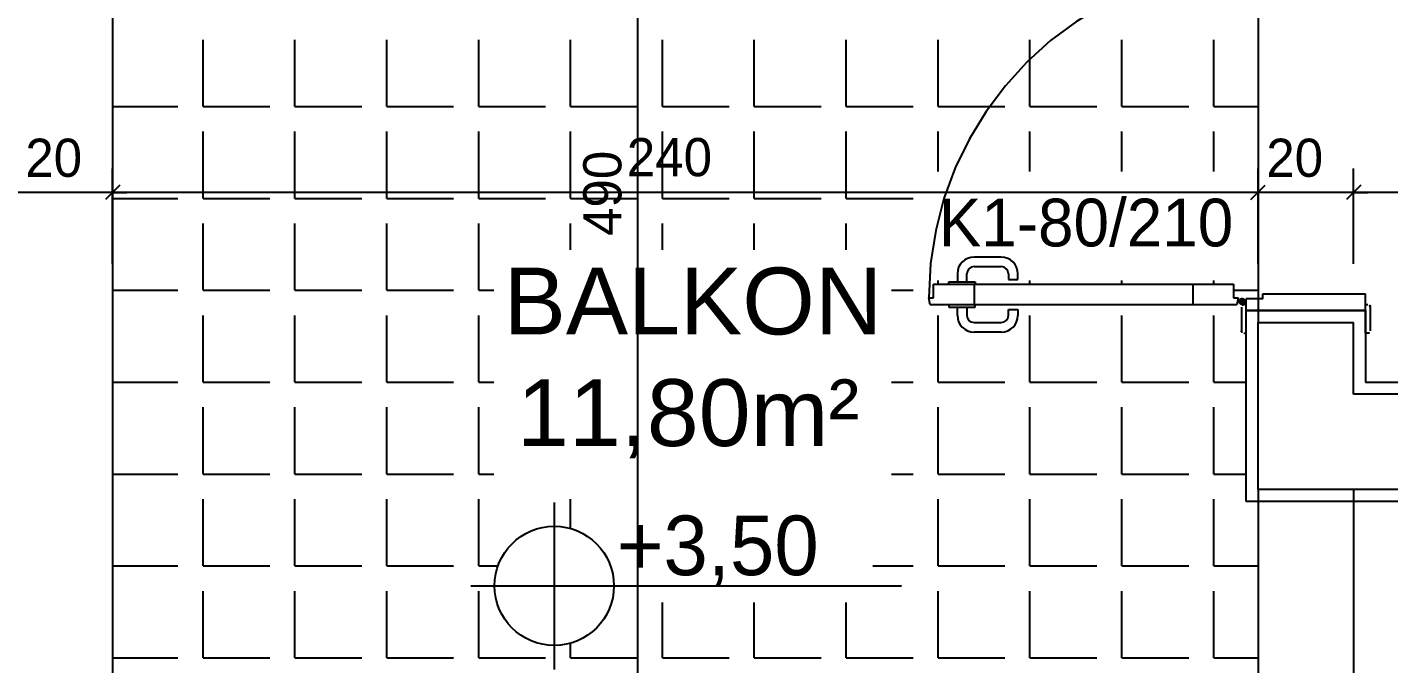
# Model space of a CAD drawing. Extents: x 182769.15 to 182771.38, y 101811.72 to 101812.21.
# Drawn here: x 182769.6628 to 182769.7199, y 101811.8465 to 101811.8732 of the extents above; entities that cross this region are included whole.
import ezdxf

# ---------------------------------------------------------------- set-up
doc = ezdxf.new("R2010")
doc.units = 0
doc.header["$MEASUREMENT"] = 0
doc.linetypes.add('DUZ', pattern=[500, 500])
doc.linetypes.add('HIDDEN', pattern=[0.375, 0.25, -0.125])
doc.layers.get('0').update_dxf_attribs({"color": 1, "linetype": 'DUZ'})
for name, color, linetype in [('BALKON', 4, 'Continuous'), ('DUVAR', 7, 'Continuous'), ('iç yatay', 3, 'Continuous'), ('KAPI', 3, 'Continuous'), ('kot', 4, 'Continuous'), ('kot yazıları', 6, 'Continuous'), ('POZ', 3, 'Continuous'), ('SIVA', 1, 'Continuous'), ('TARAMA', 15, 'Continuous'), ('YAZıMAHAL', 4, 'Continuous')]:
    doc.layers.add(name, color=color, linetype=linetype)
doc.styles.add('ARIAL', font='arial.ttf', dxfattribs={"height": 10})
doc.styles.add('İÇ ÖLÇÜ', font='stylu.ttf', dxfattribs={"height": 8})
doc.styles.add('M2', font='', dxfattribs={"height": 10})
doc.styles.get('M2').set_extended_font_data('Turkish Arial')

msp = doc.modelspace()

# ---------------------------------------------------------------- linework, layer by layer
at = {"color": 0, "linetype": 'ByBlock'}
for p, q in [((182769.6666945448, 101811.8665778154), (182769.6660945448, 101811.8659778154)), ((182769.6666945448, 101811.8665778154), (182769.6660945448, 101811.8659778154)), ((182769.7140945448, 101811.8659778154), (182769.7146945448, 101811.8665778154)), ((182769.7140945448, 101811.8659778154), (182769.7146945448, 101811.8665778154)), ((182769.7186945448, 101811.8665778154), (182769.7180945448, 101811.8659778154)), ((182769.7186945448, 101811.8665778154), (182769.7180945448, 101811.8659778154))]:
    msp.add_line(p, q, dxfattribs=at)
at = {"layer": 'BALKON'}
for p, q in [((182769.6663945448, 101811.9158237126), (182769.6663945448, 101811.8218237126)), ((182769.7143945448, 101811.8538237126), (182769.7143945448, 101811.8218237126)), ((182769.7183945448, 101811.8538237126), (182769.7183945448, 101811.8178237126))]:
    msp.add_line(p, q, dxfattribs=at)
at = {"layer": 'DUVAR', "ltscale": 50}
for p, q in [((182769.7143945448, 101811.8538237126), (182769.7143945448, 101811.8608237126)), ((182769.7183945448, 101811.8578237126), (182769.7183945448, 101811.8608237126)), ((182769.7313945448, 101811.8578237126), (182769.7183945448, 101811.8578237126)), ((182769.7273945448, 101811.8538237126), (182769.7143945448, 101811.8538237126))]:
    msp.add_line(p, q, dxfattribs=at)
at = {"layer": 'DUVAR'}
msp.add_line((182769.7143945448, 101811.8608237126), (182769.7183945448, 101811.8608237126), dxfattribs=at)
at = {"layer": 'iç yatay'}
for p, q in [((182769.6883945448, 101811.9162237126), (182769.6883945448, 101811.8174237126)), ((182769.6663945448, 101811.8632778154), (182769.6663945448, 101811.8672778154)), ((182769.6663945448, 101811.8632778154), (182769.6663945448, 101811.8672778154)), ((182769.7143945448, 101811.8632778154), (182769.7143945448, 101811.8672778154)), ((182769.7143945448, 101811.8632778154), (182769.7143945448, 101811.8672778154)), ((182769.7183945448, 101811.8632778154), (182769.7183945448, 101811.8672778154)), ((182769.7183945448, 101811.8632778154), (182769.7183945448, 101811.8672778154)), ((182769.6663945448, 101811.8662778154), (182769.6623945448, 101811.8662778154)), ((182769.7147945448, 101811.8662778154), (182769.6659945448, 101811.8662778154)), ((182769.6663945448, 101811.8662778154), (182769.6669945448, 101811.8662778154)), ((182769.7143945448, 101811.8662778154), (182769.7137945448, 101811.8662778154)), ((182769.7183945448, 101811.8662778154), (182769.7143945448, 101811.8662778154)), ((182769.7318334988, 101811.8662778154), (182769.7179945448, 101811.8662778154)), ((182769.7183945448, 101811.8662778154), (182769.7189945448, 101811.8662778154))]:
    msp.add_line(p, q, dxfattribs=at)
at = {"layer": 'KAPI', "color": 234}
for p, q in [((182769.7036345873, 101811.8635659826), (182769.7024945873, 101811.8635659826)), ((182769.7017945873, 101811.8628659826), (182769.7017945873, 101811.8625259826)), ((182769.7021945873, 101811.8625259826), (182769.7021945873, 101811.8628659826)), ((182769.7024945873, 101811.8631659826), (182769.7036345873, 101811.8631659826)), ((182769.7039345873, 101811.8628659826), (182769.7039345873, 101811.8626259826)), ((182769.7043345873, 101811.8626259826), (182769.7043345873, 101811.8628659826)), ((182769.7014445873, 101811.8624259826), (182769.7014445873, 101811.8625259826)), ((182769.7014445873, 101811.8625259826), (182769.7025445873, 101811.8625259826)), ((182769.7025445873, 101811.8625259826), (182769.7025445873, 101811.8624259826)), ((182769.7039345873, 101811.8626259826), (182769.7043345873, 101811.8626259826)), ((182769.7138945448, 101811.8617059826), (182769.7135745448, 101811.8617059826)), ((182769.7137345448, 101811.8618659826), (182769.7137345448, 101811.8615459826)), ((182769.7014445873, 101811.8615659826), (182769.7014445873, 101811.8614659826)), ((182769.7014445873, 101811.8614659826), (182769.7025445873, 101811.8614659826)), ((182769.7017945873, 101811.8611259826), (182769.7017945873, 101811.8614659826)), ((182769.7021945873, 101811.8614659826), (182769.7021945873, 101811.8611259826)), ((182769.7025445873, 101811.8614659826), (182769.7025445873, 101811.8615659826)), ((182769.7039345873, 101811.8611259826), (182769.7039345873, 101811.8613659826)), ((182769.7039345873, 101811.8613659826), (182769.7043345873, 101811.8613659826)), ((182769.7043345873, 101811.8613659826), (182769.7043345873, 101811.8611259826)), ((182769.7024945873, 101811.8608259826), (182769.7036345873, 101811.8608259826)), ((182769.7036345873, 101811.8604259826), (182769.7024945873, 101811.8604259826))]:
    msp.add_line(p, q, dxfattribs=at)
at = {"layer": 'KAPI', "color": 1}
for p, q in [((182769.7007945873, 101811.8618659826), (182769.7007945873, 101811.8624259826)), ((182769.7007945873, 101811.8624259826), (182769.7133645448, 101811.8624259826)), ((182769.7024945873, 101811.8624259826), (182769.7024945873, 101811.8615659826)), ((182769.7116645448, 101811.8624259826), (182769.7116645448, 101811.8615659826)), ((182769.7133645448, 101811.8624259826), (182769.7133645448, 101811.8618659826)), ((182769.7006545873, 101811.8615659826), (182769.7005945873, 101811.8618659826)), ((182769.7005945873, 101811.8618659826), (182769.7007945873, 101811.8618659826)), ((182769.7133645448, 101811.8618659826), (182769.7135645448, 101811.8618659826)), ((182769.7135645448, 101811.8618659826), (182769.7135045448, 101811.8615659826)), ((182769.7135045448, 101811.8615659826), (182769.7006545873, 101811.8615659826))]:
    msp.add_line(p, q, dxfattribs=at)
at = {"layer": 'KAPI'}
for p, q in [((182769.7145945448, 101811.8618237126), (182769.7138945448, 101811.8618237126)), ((182769.7138945448, 101811.8613237126), (182769.7138945448, 101811.8618237126)), ((182769.7145945448, 101811.8618237126), (182769.7145945448, 101811.8620237126)), ((182769.7145945448, 101811.8620237126), (182769.7188945448, 101811.8620237126)), ((182769.7188945448, 101811.8613237126), (182769.7188945448, 101811.8620237126)), ((182769.7136945448, 101811.8614737126), (182769.7136945448, 101811.8604737126)), ((182769.7138945448, 101811.8615737126), (182769.7137945448, 101811.8615737126)), ((182769.7138945448, 101811.8603737126), (182769.7138945448, 101811.8615737126)), ((182769.7188945448, 101811.8613237126), (182769.7138945448, 101811.8613237126)), ((182769.7188945448, 101811.8603737126), (182769.7188945448, 101811.8615737126)), ((182769.7188945448, 101811.8615737126), (182769.7189945448, 101811.8615737126)), ((182769.7190945448, 101811.8614737126), (182769.7190945448, 101811.8604737126)), ((182769.7137945448, 101811.8603737126), (182769.7138945448, 101811.8603737126)), ((182769.7189945448, 101811.8603737126), (182769.7188945448, 101811.8603737126))]:
    msp.add_line(p, q, dxfattribs=at)
at = {"layer": 'KAPI', "color": 234}
for radius in [0.00012, 8e-05]:
    msp.add_circle((182769.7137345448, 101811.8617059826), radius, dxfattribs=at)
at = {"layer": 'KAPI', "color": 1, "linetype": 'HIDDEN', "ltscale": 10}
msp.add_arc((182769.7145945599, 101811.8618236761), 0.01400003656170211, 90.00005836343432, 179.826856267832, dxfattribs=at)
at = {"layer": 'KAPI', "color": 234}
for centre, radius, start, end in [((182769.7024945873, 101811.8628659826), 0.0007, 90, 180), ((182769.7036345873, 101811.8628659826), 0.0007, 0, 90), ((182769.7024945873, 101811.8628659826), 0.0003, 90, 180), ((182769.7036345873, 101811.8628659826), 0.0003, 0, 90), ((182769.7024945873, 101811.8611259826), 0.0007, 180, 270), ((182769.7024945873, 101811.8611259826), 0.0003, 180, 270), ((182769.7036345873, 101811.8611259826), 0.0003, 270, 0), ((182769.7036345873, 101811.8611259826), 0.0007, 270, 0)]:
    msp.add_arc(centre, radius, start, end, dxfattribs=at)
at = {"layer": 'KAPI'}
for centre, start, end in [((182769.7137945448, 101811.8614737126), 90, 180), ((182769.7189945448, 101811.8614737126), 0, 90), ((182769.7137945448, 101811.8604737126), 180, 270), ((182769.7189945448, 101811.8604737126), 270, 0)]:
    msp.add_arc(centre, 0.0001, start, end, dxfattribs=at)
at = {"layer": 'kot'}
for p, q in [((182769.6849053463, 101811.8532900763), (182769.6849053463, 101811.8462900763)), ((182769.6814053463, 101811.8497900763), (182769.6994562252, 101811.8497900763))]:
    msp.add_line(p, q, dxfattribs=at)
msp.add_circle((182769.6849053463, 101811.8497900763), 0.0025, dxfattribs=at)
at = {"layer": 'SIVA'}
for p, q in [((182769.7138945448, 101811.8533237126), (182769.7138945448, 101811.8613237126)), ((182769.7138945448, 101811.8613237126), (182769.7188945448, 101811.8613237126)), ((182769.7188945448, 101811.8613237126), (182769.7188945448, 101811.8583237126)), ((182769.7188945448, 101811.8583237126), (182769.7318945448, 101811.8583237126)), ((182769.7268945448, 101811.8533237126), (182769.7138945448, 101811.8533237126))]:
    msp.add_line(p, q, dxfattribs=at)
at = {"layer": 'TARAMA'}
for p, q in [((182769.7143945448, 101811.8768237126), (182769.7143945448, 101811.8608237126)), ((182769.6701875614, 101811.8698739445), (182769.6701875614, 101811.8726739445)), ((182769.6740375614, 101811.8698739445), (182769.6740375614, 101811.8726739445)), ((182769.6778875614, 101811.8698739445), (182769.6778875614, 101811.8726739445)), ((182769.6817375614, 101811.8698739445), (182769.6817375614, 101811.8726739445)), ((182769.6855875614, 101811.8698739445), (182769.6855875614, 101811.8726739445)), ((182769.6894375614, 101811.8698739445), (182769.6894375614, 101811.8726739445)), ((182769.6932875614, 101811.8698739445), (182769.6932875614, 101811.8726739445)), ((182769.6971375614, 101811.8698739445), (182769.6971375614, 101811.8726739445)), ((182769.7009875614, 101811.8698739445), (182769.7009875614, 101811.8726739445)), ((182769.7048375614, 101811.8718636962), (182769.7048375614, 101811.8726739445)), ((182769.7086875614, 101811.8698739445), (182769.7086875614, 101811.8726739445)), ((182769.7125375614, 101811.8698739445), (182769.7125375614, 101811.8726739445)), ((182769.7048375614, 101811.8698739445), (182769.7048375614, 101811.8718636962)), ((182769.6663945448, 101811.8698739445), (182769.6691375614, 101811.8698739445)), ((182769.6701875614, 101811.8698739445), (182769.6729875614, 101811.8698739445)), ((182769.6740375614, 101811.8698739445), (182769.6768375614, 101811.8698739445)), ((182769.6778875614, 101811.8698739445), (182769.6806875614, 101811.8698739445)), ((182769.6817375614, 101811.8698739445), (182769.6845375614, 101811.8698739445)), ((182769.6855875614, 101811.8698739445), (182769.6883875614, 101811.8698739445)), ((182769.6894375614, 101811.8698739445), (182769.6922375614, 101811.8698739445)), ((182769.6932875614, 101811.8698739445), (182769.6960875614, 101811.8698739445)), ((182769.6971375614, 101811.8698739445), (182769.6999375614, 101811.8698739445)), ((182769.7009875614, 101811.8698739445), (182769.7031405562, 101811.8698739445)), ((182769.7031405562, 101811.8698739445), (182769.7037875614, 101811.8698739445)), ((182769.7048375614, 101811.8698739445), (182769.7076375614, 101811.8698739445)), ((182769.7086875614, 101811.8698739445), (182769.7114875614, 101811.8698739445)), ((182769.7125375614, 101811.8698739445), (182769.7143945448, 101811.8698739445)), ((182769.6701875614, 101811.8660239445), (182769.6701875614, 101811.8688239445)), ((182769.6740375614, 101811.8660239445), (182769.6740375614, 101811.8688239445)), ((182769.6778875614, 101811.8660239445), (182769.6778875614, 101811.8688239445)), ((182769.6817375614, 101811.8660239445), (182769.6817375614, 101811.8688239445)), ((182769.6855875614, 101811.8660239445), (182769.6855875614, 101811.8688239445)), ((182769.6894375614, 101811.8660239445), (182769.6894375614, 101811.8688239445)), ((182769.6932875614, 101811.8660239445), (182769.6932875614, 101811.8688239445)), ((182769.6971375614, 101811.8660239445), (182769.6971375614, 101811.8688239445)), ((182769.7009875614, 101811.8671575132), (182769.7009875614, 101811.8688239445)), ((182769.7048375614, 101811.8671575132), (182769.7048375614, 101811.8688239445)), ((182769.7086875614, 101811.8671575132), (182769.7086875614, 101811.8688239445)), ((182769.7125375614, 101811.8671575132), (182769.7125375614, 101811.8688239445)), ((182769.6663945448, 101811.8660239445), (182769.6691375614, 101811.8660239445)), ((182769.6701875614, 101811.8660239445), (182769.6729875614, 101811.8660239445)), ((182769.6740375614, 101811.8660239445), (182769.6768375614, 101811.8660239445)), ((182769.6778875614, 101811.8660239445), (182769.6806875614, 101811.8660239445)), ((182769.6817375614, 101811.8660239445), (182769.6845375614, 101811.8660239445)), ((182769.6855875614, 101811.8660239445), (182769.6883875614, 101811.8660239445)), ((182769.6894375614, 101811.8660239445), (182769.6922375614, 101811.8660239445)), ((182769.6932875614, 101811.8660239445), (182769.6960875614, 101811.8660239445)), ((182769.6971375614, 101811.8660239445), (182769.6999375614, 101811.8660239445)), ((182769.6701875614, 101811.8621739445), (182769.6701875614, 101811.8649739445)), ((182769.6740375614, 101811.8621739445), (182769.6740375614, 101811.8649739445)), ((182769.6778875614, 101811.8621739445), (182769.6778875614, 101811.8649739445)), ((182769.6817375614, 101811.8621739445), (182769.6817375614, 101811.8649739445)), ((182769.6855875614, 101811.8638759321), (182769.6855875614, 101811.8649739445)), ((182769.6894375614, 101811.8638759321), (182769.6894375614, 101811.8649739445)), ((182769.6932875614, 101811.8638759321), (182769.6932875614, 101811.8649739445)), ((182769.6971375614, 101811.8638759321), (182769.6971375614, 101811.8649739445)), ((182769.7009875614, 101811.8624259826), (182769.7009875614, 101811.8625860846)), ((182769.7048375614, 101811.8624259826), (182769.7048375614, 101811.8625860846)), ((182769.7086875614, 101811.8624259826), (182769.7086875614, 101811.8625860846)), ((182769.7125375614, 101811.8624259826), (182769.7125375614, 101811.8625860846)), ((182769.6663945448, 101811.8621739445), (182769.6691375614, 101811.8621739445)), ((182769.6701875614, 101811.8621739445), (182769.6729875614, 101811.8621739445)), ((182769.6740375614, 101811.8621739445), (182769.6768375614, 101811.8621739445)), ((182769.6778875614, 101811.8621739445), (182769.6806875614, 101811.8621739445)), ((182769.6817375614, 101811.8621739445), (182769.6823677648, 101811.8621739445)), ((182769.6990302477, 101811.8621739445), (182769.6999375614, 101811.8621739445)), ((182769.7133645448, 101811.8621739445), (182769.7143945448, 101811.8621739445)), ((182769.6701875614, 101811.8583239445), (182769.6701875614, 101811.8611239445)), ((182769.6740375614, 101811.8583239445), (182769.6740375614, 101811.8611239445)), ((182769.6778875614, 101811.8583239445), (182769.6778875614, 101811.8611239445)), ((182769.6817375614, 101811.8583239445), (182769.6817375614, 101811.8611239445)), ((182769.7009875614, 101811.8583239445), (182769.7009875614, 101811.8611239445)), ((182769.7048375614, 101811.8583239445), (182769.7048375614, 101811.8611239445)), ((182769.7086875614, 101811.8583239445), (182769.7086875614, 101811.8611239445)), ((182769.7125375614, 101811.8583239445), (182769.7125375614, 101811.8611239445)), ((182769.6663945448, 101811.8583239445), (182769.6691375614, 101811.8583239445)), ((182769.6701875614, 101811.8583239445), (182769.6729875614, 101811.8583239445)), ((182769.6740375614, 101811.8583239445), (182769.6768375614, 101811.8583239445)), ((182769.6778875614, 101811.8583239445), (182769.6806875614, 101811.8583239445)), ((182769.6817375614, 101811.8583239445), (182769.6823677648, 101811.8583239445)), ((182769.6990302477, 101811.8583239445), (182769.6999375614, 101811.8583239445)), ((182769.7009875614, 101811.8583239445), (182769.7037875614, 101811.8583239445)), ((182769.7048375614, 101811.8583239445), (182769.7076375614, 101811.8583239445)), ((182769.7086875614, 101811.8583239445), (182769.7114875614, 101811.8583239445)), ((182769.7125375614, 101811.8583239445), (182769.7138945448, 101811.8583239445)), ((182769.6701875614, 101811.8544739445), (182769.6701875614, 101811.8572739445)), ((182769.6740375614, 101811.8544739445), (182769.6740375614, 101811.8572739445)), ((182769.6778875614, 101811.8544739445), (182769.6778875614, 101811.8572739445)), ((182769.6817375614, 101811.8544739445), (182769.6817375614, 101811.8572739445)), ((182769.7009875614, 101811.8544739445), (182769.7009875614, 101811.8572739445)), ((182769.7048375614, 101811.8544739445), (182769.7048375614, 101811.8572739445)), ((182769.7086875614, 101811.8544739445), (182769.7086875614, 101811.8572739445)), ((182769.7125375614, 101811.8544739445), (182769.7125375614, 101811.8572739445)), ((182769.6663945448, 101811.8544739445), (182769.6691375614, 101811.8544739445)), ((182769.6701875614, 101811.8544739445), (182769.6729875614, 101811.8544739445)), ((182769.6740375614, 101811.8544739445), (182769.6768375614, 101811.8544739445)), ((182769.6778875614, 101811.8544739445), (182769.6806875614, 101811.8544739445)), ((182769.6817375614, 101811.8544739445), (182769.6823677648, 101811.8544739445)), ((182769.6990302477, 101811.8544739445), (182769.6999375614, 101811.8544739445)), ((182769.7009875614, 101811.8544739445), (182769.7037875614, 101811.8544739445)), ((182769.7048375614, 101811.8544739445), (182769.7076375614, 101811.8544739445)), ((182769.7086875614, 101811.8544739445), (182769.7114875614, 101811.8544739445)), ((182769.7125375614, 101811.8544739445), (182769.7138945448, 101811.8544739445)), ((182769.6701875614, 101811.8506239445), (182769.6701875614, 101811.8534239445)), ((182769.6740375614, 101811.8506239445), (182769.6740375614, 101811.8534239445)), ((182769.6778875614, 101811.8506239445), (182769.6778875614, 101811.8534239445)), ((182769.6817375614, 101811.8506239445), (182769.6817375614, 101811.8534239445)), ((182769.6855875614, 101811.8521951922), (182769.6855875614, 101811.8534239445)), ((182769.7009875614, 101811.8506239445), (182769.7009875614, 101811.8534239445)), ((182769.7048375614, 101811.8506239445), (182769.7048375614, 101811.8534239445)), ((182769.7086875614, 101811.8506239445), (182769.7086875614, 101811.8534239445)), ((182769.7125375614, 101811.8506239445), (182769.7125375614, 101811.8534239445)), ((182769.6663945448, 101811.8506239445), (182769.6691375614, 101811.8506239445)), ((182769.6701875614, 101811.8506239445), (182769.6729875614, 101811.8506239445)), ((182769.6740375614, 101811.8506239445), (182769.6768375614, 101811.8506239445)), ((182769.6778875614, 101811.8506239445), (182769.6806875614, 101811.8506239445)), ((182769.6817375614, 101811.8506239445), (182769.6825485129, 101811.8506239445)), ((182769.6982566753, 101811.8506239445), (182769.6999375614, 101811.8506239445)), ((182769.7009875614, 101811.8506239445), (182769.7037875614, 101811.8506239445)), ((182769.7048375614, 101811.8506239445), (182769.7076375614, 101811.8506239445)), ((182769.7086875614, 101811.8506239445), (182769.7114875614, 101811.8506239445)), ((182769.7125375614, 101811.8506239445), (182769.7143945448, 101811.8506239445)), ((182769.6701875614, 101811.8467739445), (182769.6701875614, 101811.8495739445)), ((182769.6740375614, 101811.8467739445), (182769.6740375614, 101811.8495739445)), ((182769.6778875614, 101811.8467739445), (182769.6778875614, 101811.8495739445)), ((182769.6817375614, 101811.8467739445), (182769.6817375614, 101811.8495739445)), ((182769.6894375614, 101811.8467739445), (182769.6894375614, 101811.849091134)), ((182769.6932875614, 101811.8467739445), (182769.6932875614, 101811.849091134)), ((182769.6971375614, 101811.8467739445), (182769.6971375614, 101811.849091134)), ((182769.7009875614, 101811.8467739445), (182769.7009875614, 101811.8495739445)), ((182769.7048375614, 101811.8467739445), (182769.7048375614, 101811.8495739445)), ((182769.7086875614, 101811.8467739445), (182769.7086875614, 101811.8495739445)), ((182769.7125375614, 101811.8467739445), (182769.7125375614, 101811.8495739445)), ((182769.6855875614, 101811.8467739445), (182769.6855875614, 101811.8473849604)), ((182769.6663945448, 101811.8467739445), (182769.6691375614, 101811.8467739445)), ((182769.6701875614, 101811.8467739445), (182769.6729875614, 101811.8467739445)), ((182769.6740375614, 101811.8467739445), (182769.6768375614, 101811.8467739445)), ((182769.6778875614, 101811.8467739445), (182769.6806875614, 101811.8467739445)), ((182769.6817375614, 101811.8467739445), (182769.6845375614, 101811.8467739445)), ((182769.6855875614, 101811.8467739445), (182769.6883875614, 101811.8467739445)), ((182769.6894375614, 101811.8467739445), (182769.6922375614, 101811.8467739445)), ((182769.6932875614, 101811.8467739445), (182769.6960875614, 101811.8467739445)), ((182769.6971375614, 101811.8467739445), (182769.6999375614, 101811.8467739445)), ((182769.7009875614, 101811.8467739445), (182769.7037875614, 101811.8467739445)), ((182769.7048375614, 101811.8467739445), (182769.7076375614, 101811.8467739445)), ((182769.7086875614, 101811.8467739445), (182769.7114875614, 101811.8467739445)), ((182769.7125375614, 101811.8467739445), (182769.7143945448, 101811.8467739445))]:
    msp.add_line(p, q, dxfattribs=at)

# ---------------------------------------------------------------- texts
at = {"layer": 'iç yatay', "color": 11, "style": 'İÇ ÖLÇÜ'}
for s, p in [('20', (182769.6627400792, 101811.8669293528)), ('240', (182769.6879459358, 101811.8669551214)), ('20', (182769.7147400792, 101811.8669293528))]:
    msp.add_text(s, height=0.0016, dxfattribs=at).set_placement(p)
msp.add_text('490', height=0.0016, rotation=90, dxfattribs=at).set_placement((182769.6877172388, 101811.8644524096))
at = {"layer": 'kot yazıları'}
msp.add_text('+3,50', height=0.0025, dxfattribs=at).set_placement((182769.6875275086, 101811.8502369674))
at = {"layer": 'POZ', "style": 'M2', "flags": 4}
msp.add_attdef('K1-80/210', (182769.701013709, 101811.864014656), 'K1-80/210', height=0.002, dxfattribs=at)
at = {"layer": 'YAZıMAHAL', "style": 'ARIAL'}
for s, p in [('BALKON', (182769.6827812709, 101811.8603262732)), ('11,80m²', (182769.6833437539, 101811.8556481467))]:
    msp.add_text(s, height=0.0028, dxfattribs=at).set_placement(p)

doc.saveas('drawing.dxf')
